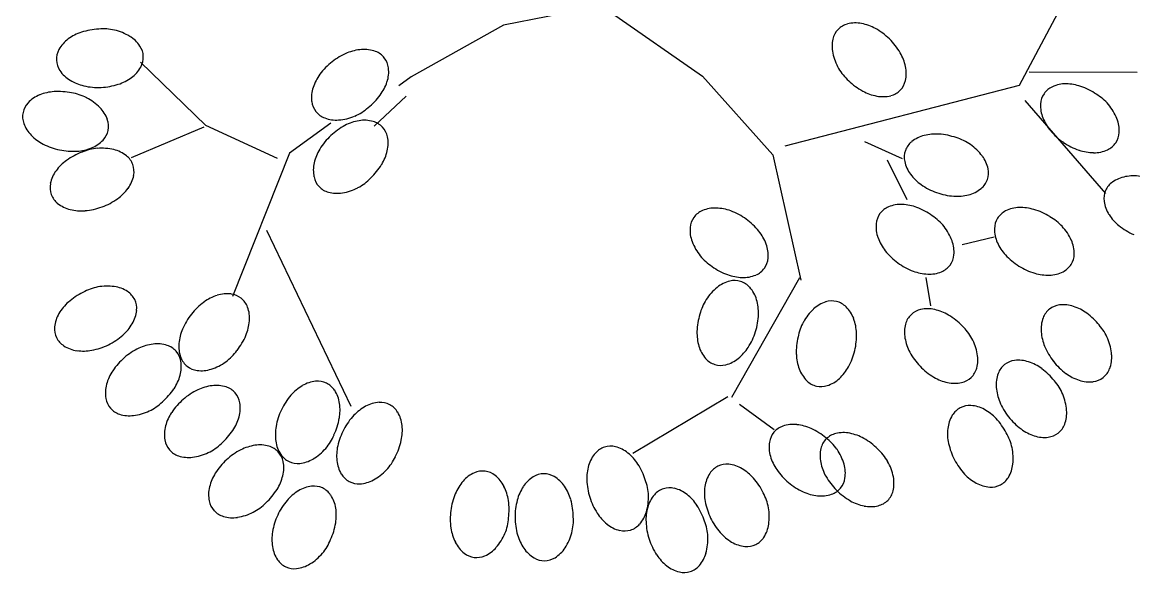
# Model space of a CAD drawing. Header units: millimetres. Extents: x 83956 to 461956, y 36707 to 125807.
# Drawn here: x 132491 to 133866, y 61503 to 62184 of the extents above; entities that cross this region are included whole.
import ezdxf

# ---------------------------------------------------------------- set-up
doc = ezdxf.new("R2010")
doc.units = ezdxf.units.MM
doc.header["$LTSCALE"] = 100
doc.header["$MEASUREMENT"] = 0
doc.layers.add('ARCH', color=9, linetype='CONTINUOUS')

msp = doc.modelspace()

# ---------------------------------------------------------------- linework, layer by layer
at = {"layer": 'ARCH'}
for p, q in [((133724.6, 62106.4), (133785.7, 62221.4)), ((133195.9, 62201.9), (133086, 62180.5)), ((133219.9, 62195.9), (133332.2, 62117.4)), ((133086, 62180.5), (132971.9, 62116.7)), ((132718, 62056.3), (132637.2, 62134.6)), ((132971.9, 62116.7), (132956.5, 62105.4)), ((133332.2, 62117.4), (133419.2, 62020.1)), ((133736.4, 62122.7), (133870, 62122.4)), ((133434.5, 62031.3), (133724.6, 62106.4)), ((132965.8, 62092.6), (132926.3, 62055.7)), ((133730.9, 62087.2), (133830.9, 61972.1)), ((132872.5, 62059.4), (132821.4, 62022.1)), ((132715.5, 62054.4), (132625.6, 62016.2)), ((132806.7, 62015.4), (132718, 62056.3)), ((133532.8, 62036.5), (133579.3, 62015.6)), ((132821.4, 62022.1), (132750.8, 61845)), ((133419.2, 62020.1), (133454.1, 61865.2)), ((133560.9, 62013.9), (133585.1, 61965)), ((132793.1, 61926.8), (132897.4, 61709.1)), ((133653.4, 61909), (133693.3, 61918.6)), ((133452.2, 61867.8), (133368, 61719.9)), ((133608.5, 61868.5), (133614.5, 61833.4)), ((133363.6, 61720.6), (133246.3, 61650.4)), ((133378.2, 61711.6), (133420.8, 61680.1))]:
    msp.add_line(p, q, dxfattribs=at)
for centre, major_axis, start_param, end_param in [((133521.6, 62142.1), (-24.3, 33.2), -0.815062, -0.388302), ((132581.8, 62117.1), (-34, 46.4), -0.318488, 0.001299), ((132588.7, 62095.7), (-47.2, 64.5), -0.589489, -0.318539), ((132591.4, 62116.1), (-35.3, 48.3), -0.860116, -0.529803), ((132590.5, 62112.2), (-37.7, 51.5), -1.18004, -0.860253), ((133517.7, 62158), (-14.6, 19.9), 0.165095, 0.718394), ((133517.7, 62158), (-14.6, 19.9), -0.38834, 0.164959), ((133518.6, 62125.9), (-34, 46.4), -1.135076, -0.815289), ((133507.8, 62106.3), (-47.2, 64.5), -1.405955, -1.135005), ((132572, 62130.3), (-24.3, 33.2), 0.001355, 0.428115), ((132602.3, 62131.6), (-24.3, 33.2), 4.676209, 5.102968), ((133533.7, 62154.4), (-24.3, 33.2), 0.718146, 1.144906), ((133507.8, 62106.3), (-47.2, 64.5), 4.606474, 4.877424), ((132557.7, 62138.3), (-14.6, 19.9), 0.428004, 0.981303), ((132615.9, 62140.8), (-14.6, 19.9), 4.12281, 4.676109), ((132615.9, 62140.8), (-14.6, 19.9), 3.569822, 4.123121), ((132923.4, 62072.3), (-47.2, 64.5), -0.237562, 0.033388), ((132914.8, 62093), (-34, 46.4), -0.557448, -0.237661), ((132913.6, 62109.4), (-24.3, 33.2), -0.983812, -0.557053), ((132919.3, 62124.8), (-14.6, 19.9), -1.537504, -0.984205), ((133555.9, 62159.1), (-37.7, 51.5), 1.144881, 1.464668), ((133527.2, 62117.5), (-34, 46.4), 4.286569, 4.606356), ((132557.7, 62138.3), (-14.6, 19.9), 0.981385, 1.534684), ((132601.6, 62148.8), (-24.3, 33.2), 3.142929, 3.569688), ((132923.4, 62072.3), (-47.2, 64.5), 0.033355, 0.304305), ((132919.3, 62124.8), (-14.6, 19.9), 4.192433, 4.745732), ((133543.3, 62120.9), (-24.3, 33.2), 3.859989, 4.286749), ((132571.3, 62147.5), (-24.3, 33.2), 1.534705, 1.961465), ((132591.9, 62162.1), (-34, 46.4), 2.823104, 3.142891), ((132905.4, 62085.6), (-34, 46.4), 0.304025, 0.623812), ((132903, 62123), (-24.3, 33.2), 3.765569, 4.192329), ((133552.5, 62157.1), (-35.4, 48.3), 1.464911, 1.795224), ((132579.9, 62161.6), (-34, 46.4), 1.961337, 2.281124), ((132585, 62183.4), (-47.2, 64.6), 2.281693, 2.552643), ((132585, 62183.4), (-47.2, 64.5), 2.552149, 2.8231), ((132889.7, 62090.7), (-24.3, 33.2), 0.623984, 1.050744), ((132887.3, 62128.1), (-34, 46.4), 3.445967, 3.765754), ((133569.1, 62169), (-47.2, 64.5), 1.735754, 2.006704), ((133559.3, 62117.3), (-14.6, 19.9), 3.306663, 3.859962), ((133775.2, 62081.8), (-14.6, 19.9), -0.214779, 0.33852), ((133781.8, 62066.8), (-24.3, 33.2), -0.641655, -0.214895), ((133781.7, 62050.3), (-34, 46.4), -0.961253, -0.641466), ((133774.4, 62029.1), (-47.2, 64.5), -1.232581, -0.96163), ((132527.7, 62056.1), (-24.3, 33.2), -0.248032, 0.178728), ((132533.9, 62040.9), (-34, 46.4), -0.568081, -0.248294), ((132535.3, 62018.5), (-47.2, 64.5), -0.838515, -0.567564), ((132543, 62037.5), (-35.4, 48.3), -1.109673, -0.779361), ((132541.1, 62034), (-37.7, 51.5), -1.429296, -1.109509), ((132869.3, 62141.4), (-47.2, 64.5), 3.174985, 3.445935), ((133558.3, 62149.4), (-34, 46.4), 2.0068, 2.326587), ((133555.3, 62133.2), (-24.3, 33.2), 2.326411, 2.75317), ((133559.3, 62117.3), (-14.6, 19.9), 2.753319, 3.306618), ((133775.2, 62081.8), (-14.6, 19.9), 0.338475, 0.891774), ((133788.7, 62043.8), (-35.4, 48.3), -1.50328, -1.172968), ((132515.9, 62067.4), (-14.6, 19.9), 0.178859, 0.732158), ((132557.4, 62049.9), (-24.3, 33.2), 4.426886, 4.853645), ((132873.5, 62088.9), (-14.6, 19.9), 1.050997, 1.604296), ((132873.5, 62088.9), (-14.6, 19.9), 1.603974, 2.157273), ((132879, 62123.3), (-35.4, 48.3), 2.90396, 3.234273), ((133791.6, 62081), (-24.3, 33.2), 0.891628, 1.318388), ((133785.7, 62041.2), (-37.7, 51.5), 4.460183, 4.77997), ((132515.9, 62067.4), (-14.6, 19.9), 0.731985, 1.285284), ((132572.8, 62055.4), (-14.6, 19.9), 3.873434, 4.426733), ((132879.1, 62104.3), (-24.3, 33.2), 2.157537, 2.584297), ((132877.4, 62126.9), (-37.7, 51.5), 2.58438, 2.904167), ((132916.7, 62005.5), (-34, 46.4), -0.469589, -0.149802), ((132914.1, 62021.7), (-24.3, 33.2), -0.896468, -0.469708), ((132918.4, 62037.5), (-14.6, 19.9), -1.449386, -0.896087), ((133806.8, 62087.1), (-34, 46.4), 1.318641, 1.638428), ((133806.8, 62049.6), (-24.3, 33.2), 4.033244, 4.460003), ((132531.3, 62073), (-24.3, 33.2), 1.285276, 1.712036), ((132572.8, 62055.4), (-14.6, 19.9), 3.320487, 3.873786), ((132927.1, 61985.6), (-47.2, 64.5), -0.149675, 0.121276), ((132918.4, 62037.5), (-14.6, 19.9), 4.280375, 4.833674), ((133620.9, 61988.3), (-34, 46.4), -0.701839, -0.382052), ((133619.4, 61966), (-47.2, 64.5), -0.972568, -0.701617), ((133824, 62101.5), (-47.2, 64.5), 1.638198, 1.909149), ((133823.2, 62048.9), (-14.6, 19.9), 3.479888, 4.033187), ((132543.1, 62084.5), (-34, 46.4), 1.712191, 2.031978), ((132553.4, 62104.4), (-47.2, 64.5), 2.031643, 2.302594), ((132561, 62066.7), (-24.3, 33.2), 2.893538, 3.320298), ((132927.1, 61985.6), (-47.2, 64.5), 0.121417, 0.392368), ((132902.3, 62034.3), (-24.3, 33.2), 3.853691, 4.280451), ((133606.6, 62017.1), (-14.6, 19.9), 0.044781, 0.59808), ((133616.9, 62004.3), (-24.3, 33.2), -0.381997, 0.044763), ((133629.5, 61983.8), (-35.4, 48.3), -1.24394, -0.913627), ((133627.2, 61980.6), (-37.7, 51.5), -1.563537, -1.24375), ((133824, 62101.5), (-47.2, 64.5), 1.909547, 2.180497), ((133823.2, 62048.9), (-14.6, 19.9), 2.92679, 3.480089), ((132553.4, 62104.4), (-47.2, 64.5), 2.303057, 2.574008), ((132592.2, 61948.3), (-47.2, 64.5), -0.280574, -0.009624), ((132554.8, 62082), (-34, 46.4), 2.574007, 2.893794), ((132588.6, 61968.5), (-35.4, 48.3), -0.551611, -0.221298), ((132588.9, 61964.5), (-37.7, 51.5), -0.870932, -0.551145), ((132594.3, 61986.6), (-24.3, 33.2), -1.298323, -0.871564), ((132604.4, 61999.5), (-14.6, 19.9), 4.431827, 4.985126), ((132908, 61997.3), (-34, 46.4), 0.392414, 0.712201), ((132886.3, 62038), (-34, 46.4), 3.533888, 3.853675), ((133606.6, 62017.1), (-14.6, 19.9), 0.597821, 1.15112), ((133645.5, 61994.1), (-24.3, 33.2), 4.292834, 4.719593), ((133816.7, 62080.3), (-34, 46.4), 2.180018, 2.499805), ((133816.6, 62063.8), (-24.3, 33.2), 2.500033, 2.926793), ((132579.1, 61966.5), (-34, 46.4), -0.009499, 0.310288), ((132604.4, 61999.5), (-14.6, 19.9), 3.878417, 4.431716), ((132892, 62001), (-24.3, 33.2), 0.712224, 1.138984), ((132867.1, 62049.7), (-47.2, 64.5), 3.262875, 3.533826), ((133622.7, 62020.5), (-24.3, 33.2), 1.151319, 1.578078), ((132565.8, 61976.2), (-24.3, 33.2), 0.310126, 0.736886), ((132588.4, 62002.8), (-24.3, 33.2), 3.451624, 3.878384), ((132875.9, 61997.7), (-14.6, 19.9), 1.138793, 1.692092), ((132878.3, 62032.5), (-35.4, 48.3), 2.991948, 3.322261), ((133635.9, 62030.3), (-34, 46.4), 1.577992, 1.897779), ((133661.5, 61997.6), (-14.6, 19.9), 3.739805, 4.293104), ((133862.9, 61952.6), (-24.3, 33.2), -0.451563, -0.024804), ((133865.9, 61936.5), (-34, 46.4), -0.771286, -0.451499), ((132549.8, 61979.5), (-14.6, 19.9), 0.736856, 1.290155), ((132575.1, 62012.5), (-34, 46.4), 3.131905, 3.451692), ((132875.9, 61997.7), (-14.6, 19.9), 1.692082, 2.245381), ((132876.5, 62036), (-37.7, 51.5), 2.672247, 2.992034), ((133648.7, 62048.7), (-47.2, 64.5), 1.89758, 2.16853), ((133651.2, 62010.4), (-24.3, 33.2), 2.75962, 3.18638), ((133661.5, 61997.6), (-14.6, 19.9), 3.186088, 3.739387), ((133853.6, 61966.1), (-14.6, 19.9), -0.024835, 0.528464), ((132549.8, 61979.5), (-14.6, 19.9), 1.290257, 1.843556), ((132562, 62030.7), (-47.2, 64.5), 2.861016, 3.131966), ((132880.2, 62013.6), (-24.3, 33.2), 2.245377, 2.672137), ((133648.7, 62048.7), (-47.2, 64.5), 2.168878, 2.439829), ((133647.2, 62026.3), (-34, 46.4), 2.439283, 2.75907), ((133853.6, 61966.1), (-14.6, 19.9), 0.528442, 1.081741), ((132559.9, 61992.4), (-24.3, 33.2), 1.843433, 2.270193), ((132563.8, 62008.3), (-34, 46.4), 2.269968, 2.589755), ((132562, 62030.7), (-47.2, 64.5), 2.590077, 2.861027), ((133341.7, 61928.3), (-14.6, 19.9), -0.239115, 0.314185), ((133347.9, 61913.1), (-24.3, 33.2), -0.665956, -0.239196), ((133347.4, 61896.7), (-34, 46.4), -0.985549, -0.665762), ((133339.6, 61875.7), (-47.2, 64.5), -1.256752, -0.985802), ((133571.8, 61932.8), (-14.6, 19.9), -0.24685, 0.306449), ((133577.9, 61917.6), (-24.3, 33.2), -0.673862, -0.247102), ((133577.2, 61901.1), (-34, 46.4), -0.993511, -0.673724), ((133569.3, 61880.2), (-47.2, 64.5), -1.264359, -0.993409), ((133718.2, 61928.5), (-14.6, 19.9), -0.174341, 0.378958), ((133725.4, 61913.8), (-24.3, 33.2), -0.601219, -0.174459), ((133725.9, 61897.3), (-34, 46.4), -0.920747, -0.60096), ((133719.5, 61875.9), (-47.2, 64.5), -1.19207, -0.921119), ((133869.8, 61968.4), (-24.3, 33.2), 1.08173, 1.508489), ((133341.7, 61928.3), (-14.6, 19.9), 0.314164, 0.867463), ((133339.6, 61875.7), (-47.2, 64.5), -1.527601, -1.256651), ((133571.8, 61932.8), (-14.6, 19.9), 0.306241, 0.85954), ((133584.1, 61894.3), (-35.4, 48.3), -1.535357, -1.205045), ((133718.2, 61928.5), (-14.6, 19.9), 0.37895, 0.932249), ((133733.3, 61891.1), (-35.3, 48.3), -1.462752, -1.13244), ((133883.7, 61977.3), (-34, 46.4), 1.50855, 1.828337), ((133358, 61927.1), (-24.3, 33.2), 0.867474, 1.294233), ((133357.1, 61889.7), (-34, 46.4), 4.435979, 4.755766), ((133588.1, 61931.5), (-24.3, 33.2), 0.859629, 1.286389), ((133581, 61891.9), (-37.7, 51.5), 4.428056, 4.747843), ((133734.6, 61928.4), (-24.3, 33.2), 0.932109, 1.358868), ((133730.3, 61888.4), (-37.7, 51.5), 4.500603, 4.82039), ((133897.8, 61994.7), (-47.2, 64.5), 1.828313, 2.099263), ((133379.4, 61935), (-37.7, 51.5), 1.294303, 1.61409), ((133372.5, 61895.4), (-24.3, 33.2), 4.009079, 4.435839), ((133603.6, 61937.1), (-34, 46.4), 1.286382, 1.606169), ((133602.4, 61899.6), (-24.3, 33.2), 4.001311, 4.428071), ((133749.6, 61935.1), (-34, 46.4), 1.358988, 1.678775), ((133751.1, 61897.7), (-24.3, 33.2), 4.073694, 4.500454), ((133376.3, 61932.5), (-35.3, 48.3), 1.614122, 1.944435), ((133621.2, 61950.9), (-47.2, 64.5), 1.606268, 1.877219), ((133618.7, 61898.3), (-14.6, 19.9), 3.447873, 4.001172), ((133766.2, 61950.2), (-47.2, 64.5), 1.678736, 1.949686), ((133767.5, 61897.6), (-14.6, 19.9), 3.52069, 4.073989), ((133390.9, 61946.8), (-47.2, 64.5), 1.885073, 2.156023), ((133388.9, 61894.2), (-14.6, 19.9), 3.455771, 4.00907), ((133621.2, 61950.9), (-47.2, 64.5), 1.877226, 2.148176), ((133618.7, 61898.3), (-14.6, 19.9), 2.894616, 3.447915), ((133766.2, 61950.2), (-47.2, 64.5), 1.949703, 2.220654), ((133767.5, 61897.6), (-14.6, 19.9), 2.967207, 3.520506), ((133383.2, 61925.8), (-34, 46.4), 2.155985, 2.475772), ((133382.6, 61909.4), (-24.3, 33.2), 2.475729, 2.902489), ((133388.9, 61894.2), (-14.6, 19.9), 2.902536, 3.455835), ((133613.3, 61930), (-34, 46.4), 2.147919, 2.467706), ((133612.6, 61913.5), (-24.3, 33.2), 2.468116, 2.894876), ((133759.8, 61928.7), (-34, 46.4), 2.220294, 2.540081), ((133760.3, 61912.3), (-24.3, 33.2), 2.540325, 2.967084), ((132595.1, 61797.7), (-35.3, 48.3), -0.450629, -0.120316), ((132595.8, 61793.8), (-37.7, 51.5), -0.770941, -0.451154), ((132599, 61816.3), (-24.3, 33.2), -1.197146, -0.770386), ((133390.5, 61806.3), (-37.7, 51.5), 0.045427, 0.365214), ((133376.3, 61824), (-24.3, 33.2), -0.381526, 0.045234), ((133372.2, 61839.9), (-14.6, 19.9), -0.934689, -0.38139), ((133372.2, 61839.9), (-14.6, 19.9), -1.488011, -0.934712), ((133359.8, 61829.2), (-24.3, 33.2), 4.36834, 4.7951), ((132600.7, 61777.9), (-47.2, 64.5), -0.179822, 0.091128), ((132607.7, 61830.1), (-14.6, 19.9), 4.532571, 5.08587), ((132607.7, 61830.1), (-14.6, 19.9), 3.979573, 4.532872), ((132749.4, 61791.4), (-34, 46.4), -0.323538, -0.003751), ((132744.4, 61807.1), (-24.3, 33.2), -0.750407, -0.323647), ((132746.3, 61823.3), (-14.6, 19.9), -1.303352, -0.750053), ((132746.3, 61823.3), (-14.6, 19.9), 4.426175, 4.979474), ((133387.2, 61808.4), (-35.4, 48.3), 0.364862, 0.695175), ((133344.1, 61824.5), (-34, 46.4), 4.04883, 4.368617), ((133492.4, 61814.6), (-14.6, 19.9), -0.866643, -0.313344), ((132585.9, 61794.8), (-34, 46.4), 0.091279, 0.411066), ((132591.4, 61831.8), (-24.3, 33.2), 3.552859, 3.979618), ((132762.6, 61773.2), (-47.2, 64.5), -0.003815, 0.267135), ((132730.9, 61817.8), (-24.3, 33.2), 3.999631, 4.426391), ((133513, 61782.3), (-37.7, 51.5), 0.113579, 0.433366), ((133497.6, 61799.1), (-24.3, 33.2), -0.313266, 0.113493), ((133492.4, 61814.6), (-14.6, 19.9), -1.419917, -0.866618), ((133480.8, 61803.1), (-24.3, 33.2), 4.436627, 4.863386), ((133607.4, 61804.5), (-14.6, 19.9), -0.421538, 0.131761), ((133610.8, 61788.5), (-24.3, 33.2), -0.848259, -0.421499), ((133607.3, 61772.4), (-34, 46.4), -1.167918, -0.848131), ((133776.9, 61809.8), (-14.6, 19.9), 0.033319, 0.586618), ((133776.9, 61809.8), (-14.6, 19.9), -0.519876, 0.033423), ((133778.7, 61793.5), (-24.3, 33.2), -0.946923, -0.520164), ((133773.6, 61777.8), (-34, 46.4), -1.266321, -0.946534), ((132571.7, 61803), (-24.3, 33.2), 0.411043, 0.837803), ((132762.6, 61773.2), (-47.2, 64.5), 0.266982, 0.537933), ((132714.5, 61819.1), (-34, 46.4), 3.679923, 3.99971), ((133405.4, 61799), (-47.2, 64.5), 0.63626, 0.90721), ((133321.7, 61825.2), (-47.2, 64.5), 3.777841, 4.048791), ((133509.5, 61784.3), (-35.4, 48.3), 0.433204, 0.763517), ((133465.4, 61797.3), (-34, 46.4), 4.116856, 4.436643), ((133607.4, 61804.5), (-14.6, 19.9), 0.131849, 0.685148), ((133595.9, 61753.1), (-47.2, 64.5), -1.439056, -1.168106), ((133792.3, 61804.1), (-24.3, 33.2), 0.586388, 1.013147), ((133760.4, 61759.8), (-47.2, 64.5), -1.537427, -1.266477), ((132555.4, 61804.7), (-14.6, 19.9), 0.837827, 1.391126), ((132577.2, 61840.1), (-34, 46.4), 3.232724, 3.552511), ((132741.9, 61782), (-34, 46.4), 0.537718, 0.857505), ((133383, 61799.7), (-34, 46.4), 0.906707, 1.226494), ((133321.7, 61825.2), (-47.2, 64.5), 3.506662, 3.777612), ((133443, 61796.5), (-47.2, 64.5), 3.845876, 4.116826), ((133623.3, 61800.4), (-24.3, 33.2), 0.684904, 1.111664), ((133612.9, 61764.5), (-35.4, 48.3), 4.573339, 4.903652), ((133808.7, 61805.3), (-34, 46.4), 1.013488, 1.333275), ((133778.4, 61769.5), (-35.4, 48.3), 4.474817, 4.80513), ((132555.4, 61804.7), (-14.6, 19.9), 1.390985, 1.944284), ((132562.4, 61856.9), (-47.2, 64.5), 2.690836, 2.961787), ((132562.4, 61856.9), (-47.2, 64.5), 2.961811, 3.232761), ((132659.7, 61728.8), (-34, 46.4), -0.509978, -0.190191), ((132657.7, 61745.1), (-24.3, 33.2), -0.93659, -0.50983), ((132662.6, 61760.8), (-14.6, 19.9), -1.489924, -0.936625), ((132725.5, 61783.3), (-24.3, 33.2), 0.857668, 1.284427), ((132693.9, 61827.9), (-47.2, 64.5), 3.408777, 3.679727), ((133528.3, 61776.1), (-47.2, 64.6), 0.704624, 0.975575), ((133639.5, 61803.2), (-34, 46.4), 1.111949, 1.431736), ((133609.4, 61762.7), (-37.7, 51.5), 4.253502, 4.573289), ((133774.8, 61767.9), (-37.7, 51.5), 4.154986, 4.474773), ((132564.2, 61818.5), (-24.3, 33.2), 1.944197, 2.370957), ((132566.4, 61834.8), (-34, 46.4), 2.370826, 2.690614), ((132669.3, 61708.6), (-47.2, 64.5), -0.189947, 0.081003), ((132662.6, 61760.8), (-14.6, 19.9), 4.240044, 4.793343), ((132707.5, 61812.5), (-35.3, 48.3), 3.137856, 3.468169), ((133367.2, 61795.1), (-24.3, 33.2), 1.226757, 1.653517), ((133340.5, 61813), (-34, 46.4), 3.186988, 3.506775), ((133505.9, 61775.3), (-34, 46.4), 0.975312, 1.295099), ((133443, 61796.5), (-47.2, 64.5), 3.574511, 3.845461), ((133659.2, 61813.8), (-47.2, 64.5), 1.431711, 1.702662), ((133631.8, 61766.6), (-24.3, 33.2), 3.826851, 4.25361), ((133829.4, 61813.9), (-47.2, 64.5), 1.333291, 1.604242), ((133797.5, 61769.6), (-24.3, 33.2), 3.728568, 4.155328), ((132669.3, 61708.6), (-47.2, 64.5), 0.08094, 0.35189), ((132646.4, 61758.2), (-24.3, 33.2), 3.813237, 4.239996), ((132710.1, 61777.8), (-14.6, 19.9), 1.284619, 1.837918), ((132710.1, 61777.8), (-14.6, 19.9), 1.837871, 2.39117), ((132705.1, 61815.7), (-37.7, 51.5), 2.818003, 3.13779), ((133354.8, 61784.3), (-14.6, 19.9), 1.653553, 2.206852), ((133354.8, 61784.3), (-14.6, 19.9), 2.206979, 2.760278), ((133350.8, 61800.2), (-24.3, 33.2), 2.760133, 3.186892), ((133462.6, 61785.7), (-34, 46.4), 3.254983, 3.57477), ((133659.2, 61813.8), (-47.2, 64.5), 1.702863, 1.973814), ((133721.3, 61741.1), (-14.6, 19.9), 0.033519, 0.586818), ((133721.3, 61741.1), (-14.6, 19.9), -0.519846, 0.033453), ((133723.1, 61724.8), (-24.3, 33.2), -0.946425, -0.519665), ((133718, 61709.2), (-34, 46.4), -1.266613, -0.946826), ((133829.4, 61813.9), (-47.2, 64.5), 1.603999, 1.87495), ((132650.6, 61721), (-34, 46.5), 0.352218, 0.672005), ((132630.6, 61762.5), (-34, 46.4), 3.493714, 3.813501), ((132712, 61794.1), (-24.3, 33.2), 2.391382, 2.818142), ((133490.5, 61769.6), (-24.3, 33.2), 1.294955, 1.721714), ((133473.8, 61773.6), (-24.3, 33.2), 2.828383, 3.255143), ((133647.8, 61794.5), (-34, 46.4), 1.973618, 2.293405), ((133647.7, 61762.5), (-14.6, 19.9), 2.720212, 3.273511), ((133647.7, 61762.5), (-14.6, 19.9), 3.273381, 3.82668), ((133736.7, 61735.4), (-24.3, 33.2), 0.586883, 1.013642), ((133704.7, 61691.1), (-47.2, 64.5), -1.537447, -1.266497), ((133816.1, 61795.9), (-34, 46.4), 1.875208, 2.194995), ((133812.8, 61764), (-14.6, 19.9), 2.62174, 3.175039), ((133812.8, 61764), (-14.6, 19.9), 3.174876, 3.728175), ((132634.7, 61725.3), (-24.3, 33.2), 0.67182, 1.098579), ((132611.9, 61775), (-47.2, 64.5), 3.222566, 3.493516), ((132742.2, 61657), (-47.2, 64.5), -0.189986, 0.080965), ((132732.6, 61677.3), (-34, 46.4), -0.509567, -0.18978), ((132730.6, 61693.6), (-24.3, 33.2), -0.936574, -0.509814), ((132735.5, 61709.3), (-14.6, 19.9), -1.489726, -0.936427), ((132866.6, 61684.9), (-34, 46.4), -0.096897, 0.22289), ((132858.2, 61699.1), (-24.3, 33.2), -0.523527, -0.096767), ((132856.4, 61715.4), (-14.6, 19.9), -1.076665, -0.523366), ((132856.4, 61715.4), (-14.6, 19.9), 4.652878, 5.206177), ((133478.9, 61758), (-14.6, 19.9), 1.721858, 2.275157), ((133478.9, 61758), (-14.6, 19.9), 2.274984, 2.828283), ((133644.3, 61778.5), (-24.3, 33.2), 2.293425, 2.720184), ((133753.1, 61736.7), (-34, 46.4), 1.013488, 1.333275), ((133722.8, 61700.8), (-35.4, 48.3), 4.474868, 4.805181), ((133811, 61780.3), (-24.3, 33.2), 2.194925, 2.621685), ((132618.6, 61722.7), (-14.6, 19.9), 1.098447, 1.651746), ((132742.2, 61657), (-47.2, 64.5), 0.081026, 0.351977), ((132735.5, 61709.3), (-14.6, 19.9), 4.240073, 4.793372), ((132883.5, 61670.2), (-47.2, 64.5), 0.222893, 0.493843), ((132842.7, 61706.5), (-24.3, 33.2), 4.226083, 4.652842), ((133719.1, 61699.3), (-37.7, 51.5), 4.155084, 4.474871), ((132618.6, 61722.7), (-14.6, 19.9), 1.651819, 2.205118), ((132620.7, 61760.9), (-37.7, 51.5), 2.631603, 2.95139), ((132622.4, 61757.3), (-35.4, 48.3), 2.951642, 3.281955), ((132719.4, 61706.7), (-24.3, 33.2), 3.813484, 4.240244), ((132883.5, 61670.2), (-47.2, 64.5), 0.494139, 0.76509), ((132826.4, 61704.1), (-34, 46.4), 3.906215, 4.226002), ((132942.9, 61658.3), (-34, 46.4), -0.137454, 0.182333), ((132935.1, 61672.8), (-24.3, 33.2), -0.564267, -0.137507), ((132933.9, 61689.1), (-14.6, 19.9), -1.117439, -0.56414), ((132933.9, 61689.1), (-14.6, 19.9), 4.612375, 5.165674), ((132919.8, 61680.8), (-24.3, 33.2), 4.185483, 4.612243), ((133662.6, 61685.2), (-14.6, 19.9), -0.15125, 0.402049), ((133662.6, 61685.2), (-14.6, 19.9), -0.70431, -0.151011), ((133661.4, 61668.9), (-24.3, 33.2), -1.130914, -0.704154), ((133653.5, 61654.4), (-34, 46.4), -1.450903, -1.131116), ((133773.8, 61745.3), (-47.2, 64.5), 1.333135, 1.604086), ((133741.8, 61700.9), (-24.3, 33.2), 3.728073, 4.154833), ((132623.5, 61738.4), (-24.3, 33.2), 2.204689, 2.631449), ((132723.5, 61669.5), (-34, 46.4), 0.352071, 0.671858), ((132703.5, 61711), (-34, 46.4), 3.493292, 3.813079), ((132804.3, 61708), (-47.2, 64.5), 3.635565, 3.906515), ((132959.2, 61642.9), (-47.2, 64.5), 0.182297, 0.453248), ((133676.7, 61676.8), (-24.3, 33.2), 0.402454, 0.829214), ((133637.2, 61639.1), (-47.2, 64.5), 4.561212, 4.832162), ((133773.8, 61745.3), (-47.2, 64.5), 1.604241, 1.875192), ((132707.7, 61673.8), (-24.3, 33.2), 0.671615, 1.098375), ((132684.8, 61723.4), (-47.2, 64.5), 3.222609, 3.49356), ((132861.4, 61674.1), (-34, 46.4), 0.76497, 1.084757), ((132959.2, 61642.9), (-47.2, 64.5), 0.453124, 0.724074), ((132903.5, 61679.1), (-34, 46.4), 3.865603, 4.18539), ((133439.6, 61660.9), (-14.6, 19.9), 0.240308, 0.793607), ((133439.6, 61660.9), (-14.6, 19.9), -0.312997, 0.240302), ((133444.7, 61645.4), (-24.3, 33.2), -0.739433, -0.312673), ((133442.9, 61629), (-34, 46.4), -1.059578, -0.739791), ((133433.6, 61608.6), (-47.2, 64.5), -1.330598, -1.059647), ((133502.9, 61651.2), (-14.6, 19.9), -0.400459, 0.15284), ((133506.7, 61635.2), (-24.3, 33.2), -0.827237, -0.400478), ((133503.5, 61619.1), (-34, 46.4), -1.147296, -0.827509), ((133693, 61675), (-34, 46.5), 0.829251, 1.149038), ((133656.7, 61645.3), (-35.3, 48.3), 4.290381, 4.620694), ((133760.5, 61727.2), (-34, 46.4), 1.87499, 2.194777), ((133757.2, 61695.3), (-14.6, 19.9), 2.62163, 3.174929), ((133757.2, 61695.3), (-14.6, 19.9), 3.174895, 3.728194), ((132691.5, 61671.2), (-14.6, 19.9), 1.098451, 1.65175), ((132695.3, 61705.8), (-35.4, 48.3), 2.951612, 3.281925), ((132787.3, 61603.8), (-34, 46.4), -0.480576, -0.160789), ((132784.8, 61620), (-24.3, 33.2), -0.907323, -0.480563), ((132845.1, 61671.7), (-24.3, 33.2), 1.084668, 1.511428), ((132821, 61696.1), (-35.4, 48.3), 3.364439, 3.694752), ((132881.6, 61683.9), (-47.2, 64.5), 3.594939, 3.86589), ((133455.8, 61658.6), (-24.3, 33.2), 0.793433, 1.220192), ((133502.9, 61651.2), (-14.6, 19.9), 0.152657, 0.705956), ((133449.3, 61621.8), (-35.4, 48.3), 4.681844, 5.012157), ((133492.5, 61599.6), (-47.2, 64.5), -1.418258, -1.147307), ((133715, 61679.7), (-47.2, 64.5), 1.148709, 1.419659), ((133755.4, 61711.6), (-24.3, 33.2), 2.194684, 2.621444), ((132691.5, 61671.2), (-14.6, 19.9), 1.651564, 2.204863), ((132696.4, 61686.8), (-24.3, 33.2), 2.205019, 2.631778), ((132693.6, 61709.4), (-37.7, 51.5), 2.63175, 2.951537), ((132797.4, 61583.8), (-47.2, 64.5), -0.16089, 0.110061), ((132789.3, 61635.8), (-14.6, 19.9), -1.460749, -0.90745), ((132789.3, 61635.8), (-14.6, 19.9), 4.269148, 4.822447), ((132831.4, 61662.8), (-14.6, 19.9), 1.511333, 2.064632), ((132818, 61698.7), (-37.7, 51.5), 3.04469, 3.364477), ((132937.2, 61647.7), (-34, 46.4), 0.724265, 1.044052), ((133230.9, 61624.2), (-24.3, 33.2), 0.225234, 0.651993), ((133218.5, 61634.9), (-14.6, 19.9), -0.328009, 0.22529), ((133218.5, 61634.9), (-14.6, 19.9), -0.881242, -0.327943), ((133214.4, 61619), (-24.3, 33.2), -1.308299, -0.881539), ((133204.1, 61606.2), (-34, 46.4), 4.655311, 4.975098), ((133471.6, 61663.1), (-34, 46.4), 1.220441, 1.540228), ((133518.9, 61647.4), (-24.3, 33.2), 0.706136, 1.132895), ((133446.1, 61619.6), (-37.7, 51.5), 4.361965, 4.681752), ((133509.3, 61611.3), (-35.4, 48.3), 4.594204, 4.924517), ((133652.8, 61644.5), (-37.7, 51.5), 3.97067, 4.290457), ((132797.4, 61583.8), (-47.2, 64.5), 0.11006, 0.381011), ((132773.2, 61632.7), (-24.3, 33.2), 3.842111, 4.26887), ((132831.4, 61662.8), (-14.6, 19.9), 2.064679, 2.617978), ((132829.6, 61679.1), (-24.3, 33.2), 2.617949, 3.044709), ((132920.9, 61646), (-24.3, 33.2), 1.044002, 1.470762), ((132897.8, 61671.3), (-35.4, 48.3), 3.323891, 3.654204), ((133246.6, 61619.5), (-34, 46.4), 0.651844, 0.971631), ((133185.3, 61594), (-47.2, 64.5), 4.384424, 4.655375), ((133362.2, 61612.6), (-14.6, 19.9), -0.184156, 0.369143), ((133362.2, 61612.6), (-14.6, 19.9), -0.737425, -0.184126), ((133360.5, 61596.3), (-24.3, 33.2), -1.164217, -0.737457), ((133535, 61650.6), (-34, 46.4), 1.132789, 1.452576), ((133467.9, 61625.9), (-24.3, 33.2), 3.935554, 4.362313), ((133505.8, 61609.4), (-37.7, 51.5), 4.274465, 4.594252), ((133715, 61679.7), (-47.2, 64.5), 1.419644, 1.690594), ((133675.4, 61642), (-24.3, 33.2), 3.544026, 3.970786), ((132778.4, 61595.7), (-34, 46.4), 0.381032, 0.700819), ((132757.2, 61636.6), (-34, 46.4), 3.522485, 3.842272), ((132906.8, 61637.7), (-14.6, 19.9), 1.470727, 2.024026), ((132894.9, 61674), (-37.7, 51.5), 3.004135, 3.323922), ((133067.1, 61589.3), (-24.3, 33.2), -0.20536, 0.2214), ((133060.3, 61604.2), (-14.6, 19.9), -0.758738, -0.205439), ((133060.3, 61604.2), (-14.6, 19.9), -1.311855, -0.758556), ((133050, 61591.5), (-24.3, 33.2), 4.544478, 4.971238), ((133144.9, 61586.9), (-24.3, 33.2), -0.0695, 0.357259), ((133136.2, 61600.8), (-14.6, 19.9), -0.622749, -0.06945), ((133136.2, 61600.8), (-14.6, 19.9), -1.175884, -0.622585), ((133127.7, 61586.7), (-24.3, 33.2), 4.680295, 5.107055), ((133376, 61603.7), (-24.3, 33.2), 0.369366, 0.796126), ((133352.2, 61582.1), (-34, 46.4), -1.484167, -1.16438), ((133335.3, 61567.4), (-47.2, 64.5), 4.528197, 4.799147), ((133490.1, 61675.8), (-47.2, 64.5), 1.540201, 1.811151), ((133554.6, 61661.6), (-47.2, 64.5), 1.452633, 1.723584), ((133484.1, 61623.5), (-14.6, 19.9), 3.3821, 3.935399), ((133528.1, 61613.8), (-24.3, 33.2), 3.847714, 4.274473), ((133698.6, 61664.4), (-34, 46.4), 1.690702, 2.010489), ((133689.5, 61633.6), (-14.6, 19.9), 2.990461, 3.54376), ((132762.4, 61599.5), (-24.3, 33.2), 0.700866, 1.127625), ((132738.2, 61648.5), (-47.2, 64.5), 3.251491, 3.522441), ((132853.7, 61569.3), (-24.3, 33.2), -0.512208, -0.085449), ((132851.7, 61585.5), (-14.6, 19.9), -1.065769, -0.51247), ((132851.7, 61585.5), (-14.6, 19.9), 4.664174, 5.217473), ((132906.8, 61637.7), (-14.6, 19.9), 2.024031, 2.57733), ((132905.7, 61654), (-24.3, 33.2), 2.577271, 3.004031), ((133079.5, 61578.5), (-34, 46.4), 0.221422, 0.541209), ((133035.3, 61584.1), (-34, 46.4), 4.224459, 4.544246), ((133158.7, 61577.8), (-34, 46.5), 0.357551, 0.677338), ((133114.1, 61577.5), (-34, 46.4), 4.360423, 4.68021), ((133269.1, 61620.3), (-47.2, 64.5), 0.971689, 1.242639), ((133205.6, 61596.7), (-35.4, 48.3), 4.113437, 4.44375), ((133291.6, 61583.4), (-14.6, 19.9), -0.318788, 0.234511), ((133291.6, 61583.4), (-14.6, 19.9), -0.872169, -0.31887), ((133287.7, 61567.5), (-24.3, 33.2), -1.298828, -0.872069), ((133392.3, 61601.4), (-34, 46.5), 0.796274, 1.116061), ((133490.1, 61675.8), (-47.2, 64.5), 1.811184, 2.082134), ((133484.1, 61623.5), (-14.6, 19.9), 2.82864, 3.381939), ((133690.7, 61650), (-24.3, 33.2), 2.010311, 2.437071), ((133689.5, 61633.6), (-14.6, 19.9), 2.436985, 2.990284), ((132746.3, 61596.5), (-14.6, 19.9), 1.127652, 1.680951), ((132879.3, 61540.7), (-47.2, 64.5), 0.23414, 0.50509), ((132862.2, 61555.2), (-34, 46.4), -0.08557, 0.234217), ((132838, 61576.5), (-24.3, 33.2), 4.237619, 4.664379), ((133100.2, 61569.8), (-47.2, 64.5), 0.541289, 0.812239), ((133013.1, 61580.9), (-47.2, 64.5), 3.95364, 4.224591), ((133180.3, 61572), (-47.2, 64.5), 0.676987, 0.947938), ((133092.6, 61571.3), (-47.2, 64.5), 4.089629, 4.36058), ((133269.1, 61620.3), (-47.2, 64.5), 1.242678, 1.513629), ((133201.7, 61596.5), (-37.7, 51.5), 3.793464, 4.113251), ((133304.1, 61572.8), (-24.3, 33.2), 0.234371, 0.661131), ((133277.6, 61554.6), (-34, 46.4), 4.664474, 4.984261), ((133355, 61572.9), (-35.3, 48.3), 4.257337, 4.58765), ((133480.8, 61655.4), (-34, 46.4), 2.082046, 2.401833), ((133479, 61639.1), (-24.3, 33.2), 2.401672, 2.828432), ((133554.6, 61661.6), (-47.2, 64.5), 1.723832, 1.994783), ((133543.5, 61642.1), (-34, 46.4), 1.99449, 2.314277), ((133544.1, 61610), (-14.6, 19.9), 2.741144, 3.294443), ((133544.1, 61610), (-14.6, 19.9), 3.294436, 3.847735), ((132746.3, 61596.5), (-14.6, 19.9), 1.680687, 2.233986), ((132747.4, 61634.7), (-37.7, 51.5), 2.660797, 2.980584), ((132749.2, 61631.2), (-35.4, 48.3), 2.980676, 3.310989), ((132821.8, 61573.9), (-34, 46.4), 3.917681, 4.237468), ((133100.2, 61569.8), (-47.2, 64.5), 0.811889, 1.08284), ((133223.5, 61590.1), (-24.3, 33.2), 3.366891, 3.79365), ((133319.9, 61568.3), (-34, 46.4), 0.661312, 0.981099), ((133258.8, 61542.2), (-47.2, 64.5), 4.393558, 4.664509), ((133414.4, 61605.3), (-47.2, 64.5), 1.11563, 1.386581), ((133351.1, 61572.2), (-37.7, 51.5), 3.937773, 4.25756), ((133540.3, 61625.9), (-24.3, 33.2), 2.314098, 2.740857), ((132750.8, 61612.2), (-24.3, 33.2), 2.234081, 2.660841), ((132879.3, 61540.7), (-47.2, 64.5), 0.504992, 0.775942), ((132799.7, 61577.6), (-47.2, 64.5), 3.64674, 3.917691), ((133032.7, 61574.8), (-35.4, 48.3), 3.682621, 4.012934), ((133180.3, 61572), (-47.2, 64.5), 0.947986, 1.218937), ((133112.8, 61567.9), (-35.3, 48.3), 3.81891, 4.149223), ((133250.2, 61608.1), (-34, 46.4), 1.513728, 1.833515), ((133342.3, 61569.2), (-47.2, 64.5), 0.981058, 1.252008), ((133279.2, 61545.1), (-35.4, 48.3), 4.122591, 4.452904), ((133414.4, 61605.3), (-47.2, 64.5), 1.38661, 1.65756), ((132857.2, 61544.3), (-34, 46.4), 0.776096, 1.095883), ((133078, 61566.6), (-34, 46.4), 1.083074, 1.402861), ((133029, 61576.4), (-37.7, 51.5), 3.362952, 3.682739), ((133109, 61568.9), (-37.7, 51.5), 3.498697, 3.818484), ((133239.9, 61595.2), (-24.3, 33.2), 1.833476, 2.260236), ((133235.9, 61579.4), (-14.6, 19.9), 2.260338, 2.813637), ((133235.9, 61579.4), (-14.6, 19.9), 2.81355, 3.366849), ((133397.5, 61590.6), (-34, 46.4), 1.657597, 1.977384), ((133373.6, 61569), (-24.3, 33.2), 3.510707, 3.937467), ((132816.5, 61565.9), (-35.4, 48.3), 3.375775, 3.706088), ((133063.3, 61559.2), (-24.3, 33.2), 1.40286, 1.82962), ((133158.8, 61565.8), (-34, 46.4), 1.219037, 1.538824), ((133342.3, 61569.2), (-47.2, 64.5), 1.252087, 1.523038), ((133275.2, 61544.9), (-37.7, 51.5), 3.802602, 4.122389), ((133389.2, 61576.4), (-24.3, 33.2), 1.977387, 2.404147), ((133387.4, 61560.1), (-14.6, 19.9), 2.404131, 2.95743), ((133387.4, 61560.1), (-14.6, 19.9), 2.957394, 3.510693), ((132840.9, 61541.7), (-24.3, 33.2), 1.095962, 1.522722), ((132813.5, 61568.4), (-37.7, 51.5), 3.056073, 3.37586), ((133052.9, 61546.5), (-14.6, 19.9), 1.829541, 2.38284), ((133052.9, 61546.5), (-14.6, 19.9), 2.382981, 2.93628), ((133046.2, 61561.4), (-24.3, 33.2), 2.936206, 3.362966), ((133145.2, 61556.6), (-24.3, 33.2), 1.538712, 1.965472), ((133128, 61556.4), (-24.3, 33.2), 3.072135, 3.498895), ((133323.6, 61556.9), (-34, 46.4), 1.522955, 1.842742), ((133297.1, 61538.7), (-24.3, 33.2), 3.376295, 3.803055), ((132827.2, 61532.7), (-14.6, 19.9), 1.522683, 2.075982), ((132827.2, 61532.7), (-14.6, 19.9), 2.075945, 2.629244), ((132825.3, 61549), (-24.3, 33.2), 2.629251, 3.056011), ((133136.7, 61542.5), (-14.6, 19.9), 1.965269, 2.518568), ((133136.7, 61542.5), (-14.6, 19.9), 2.518776, 3.072075), ((133313.5, 61544), (-24.3, 33.2), 1.842764, 2.269524), ((133309.6, 61528), (-14.6, 19.9), 2.822791, 3.37609), ((133309.6, 61528), (-14.6, 19.9), 2.269556, 2.822855)]:
    msp.add_ellipse(centre, major_axis=major_axis, ratio=1, start_param=start_param, end_param=end_param, dxfattribs=at)

doc.saveas('drawing.dxf')
